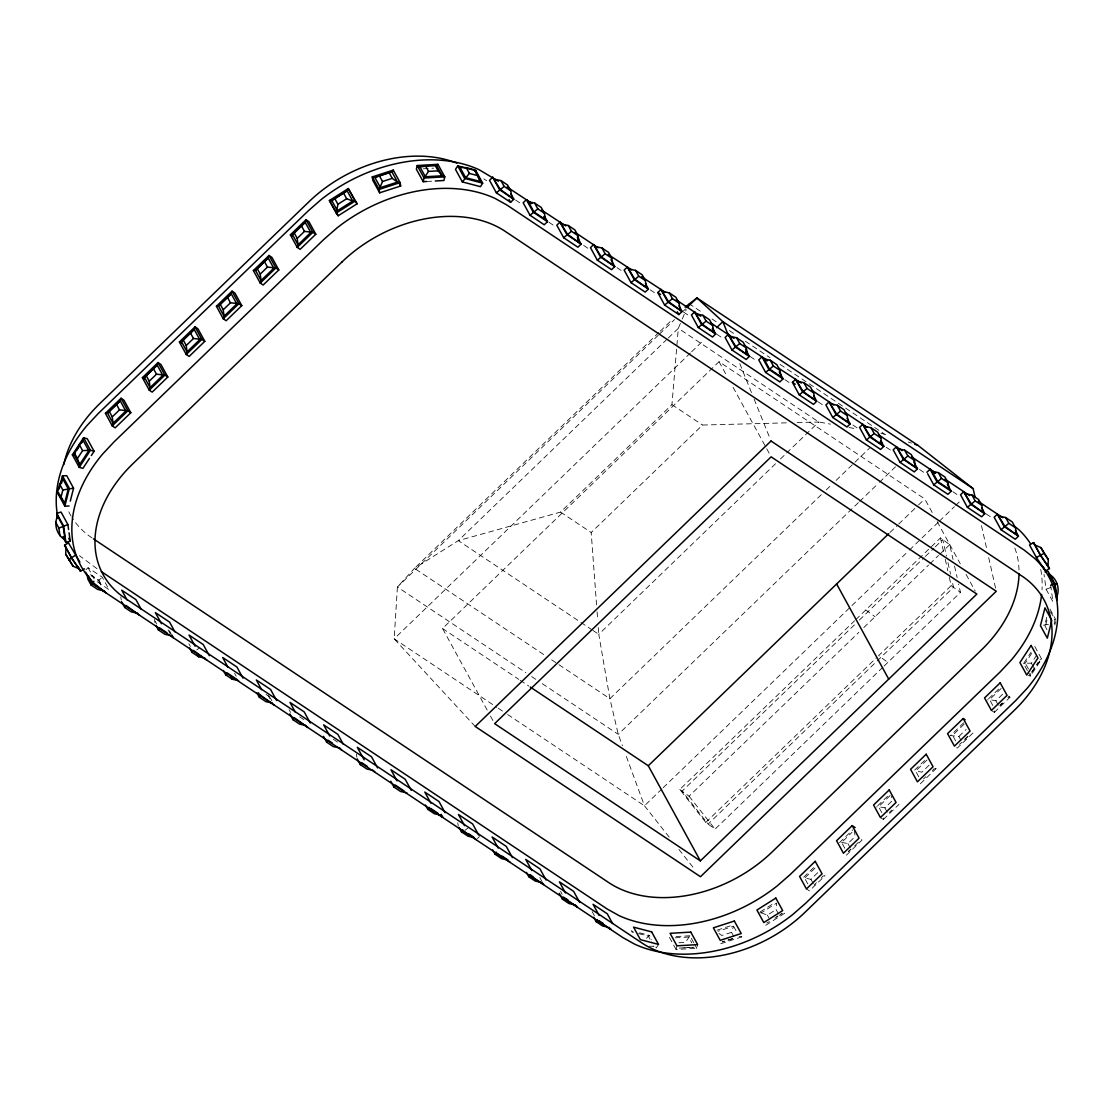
<?xml version="1.0" encoding="UTF-8"?>
<svg xmlns="http://www.w3.org/2000/svg" width="1114" height="1114" viewBox="0 0 1114 1114"><rect width="100%" height="100%" fill="white"/><g stroke="black" fill="none" stroke-linecap="round" stroke-linejoin="round"><path stroke-width="0.75" stroke-dasharray="5 3.75" d="M778.505 913.912L776.11 909.553L776.639 903.078L761.28 912.812L758.871 912.756M475.218 726.467L394.175 638.823L397.406 587.022L414.478 568.335L458.314 540.638L560.579 512.092L671.937 404.633L678.329 328.324L681.615 320.581M1030.84 673.343L1030.436 676.114L1026.76 675.07M676.95 945.828L676.073 949.476L696.765 948.279L697.656 944.63M1046.728 617.351L1044.681 625.441L1046.965 629.619M1046.965 620.122L1045.74 624.954L1047.341 627.864M1054.164 623.882L1054.986 620.665L1052.591 616.307M1054.819 625.024L1055.64 621.793M880.436 817.537L883.346 819.486L884.168 816.896M991.418 710.44L994.329 712.389L995.15 709.799M733.903 936.679L731.522 932.334L733.569 926.207L718.057 931.234M682.283 319.036L686.238 309.734M658.527 944.421L656.285 947.93L654.767 945.159M1027.387 670.544L1023.571 663.582L1031.049 652.191M1031.648 653.431L1025.27 663.15L1023.571 663.582M1028.445 668.971L1025.27 663.15L1031.411 663.206L1036.605 655.283M1031.745 671.951L1038.137 662.217M1039.78 661.089L1031.773 672.257M1034.795 646.496L1041.646 659.015L1030.436 676.114L1028.152 671.937M821.324 878.055L822.898 876.036L825.001 875.785L809.363 890.88L806.439 888.944M932.307 770.958L933.88 768.939L935.983 768.688L934.451 765.917M646.496 938.253L649.434 935.412L651.718 939.589M693.73 942.709L689.914 935.76L685.486 942.402L677.493 942.862M85.917 569.769L88.062 567.708L102.279 577.205L109.144 589.724L94.913 580.241M101.221 578.236L98.394 580.575L91.167 575.757M658.931 332.432L414.478 568.335L544.746 655.241M660.184 331.234L672.661 319.189M658.263 335.286L397.406 587.022L525.878 672.717M659.516 334.075L674.499 319.634M683.23 311.196L685.723 308.787M667.077 339.171L458.314 540.638L591.52 629.494M668.33 337.974L678.329 328.324L818.776 422.011L830.529 424.142M690.36 353.013L394.175 638.823L496.886 707.348M691.599 351.801L704.104 339.742M487.18 710.064L442.537 628.505L719.031 361.688L924.773 498.933L933.866 515.545M596.575 604.986L591.186 532.506L702.544 425.047L787.542 422.819M775.553 463.716L598.761 634.326L609.887 698.687L618.256 734.349L622.42 745.712M780.496 458.94L785.426 454.178M786.665 452.98L818.776 422.011L796.218 422.596M821.296 494.686L609.887 698.687L550.539 659.098M826.24 489.923L831.169 485.147M836.113 480.385L869.463 448.204M477.391 838.577L479.521 836.517M858.379 502.623L618.256 734.349L540.304 682.353M859.618 501.425L878.194 483.504M879.433 482.306L895.531 466.78M890.016 532.464L897.466 525.279M898.706 524.081L917.323 506.118M918.563 504.921L924.773 498.933M661.953 788.893L644.463 805.784L507.023 714.102M663.206 787.682L850.72 606.74M851.973 605.529L908.189 551.277M909.428 550.079L938.155 522.355M939.408 521.157L954.392 506.689M955.645 505.478L960.644 500.659M882.873 667.23L715.077 829.15L705.803 822.411L679.791 789.464L854.549 620.804M855.803 619.607L940.439 537.923L949.713 544.662L953.055 559.465M854.382 624.898L682.102 791.149L708.128 824.095L875.91 662.176M859.367 620.08L924.091 557.627M925.344 556.415L934.047 548.018M935.3 546.821L942.764 539.608L946.468 556.053M679.791 789.464L689.065 796.204L858.838 632.362M863.837 627.544L928.561 565.077M929.814 563.879L938.517 555.468M939.77 554.271L949.713 544.662M705.803 822.411L876.105 658.068M949.337 577.386L951.189 585.616L878.612 655.659L887.886 662.398M877.164 660.964L953.514 587.301L952.024 580.714M884.126 666.019L960.463 592.356L958.611 584.126M803.709 877.191L814.529 866.748M839.496 842.657L852.725 829.888M877.693 805.798L888.512 795.354M914.691 770.094L925.511 759.651M963.707 722.791L950.479 735.56L958.889 736.451L961.271 740.81M988.675 698.701L999.495 688.257M815.002 868.085L804.6 878.124L802.498 878.361M844.788 848.241L841.599 842.421L852.001 832.381M890.156 795.563L878.598 806.717L876.495 806.954M918.771 776.834L915.583 771.013L927.14 759.859M964.139 724.17L952.581 735.324L955.77 741.144M1001.138 688.466L989.58 699.62L987.477 699.857M807.789 883.931L804.6 878.124L810.908 879.252L818.149 872.262M841.599 842.421L847.893 843.549L855.148 836.558M881.773 812.538L878.598 806.717L884.892 807.845L892.147 800.855L891.52 796.05M929.132 765.165L921.891 772.155L915.583 771.013M958.889 736.451L966.13 729.461M992.755 705.441L989.58 699.62L995.874 700.748L1003.129 693.757M848.325 851.486L850.636 849.258M923.478 778.965L925.79 776.736M965.086 738.805L967.398 736.577M999.773 705.343L1002.085 703.115M814.083 885.059L816.492 882.72M854.703 845.86L858.323 842.365M889.278 812.496L891.701 810.156M964.473 739.919L968.094 736.424M1000.261 705.385L1002.684 703.059M846.348 855.19L861.985 840.095L860.468 837.31M883.346 819.486L898.984 804.392M920.345 783.783L935.983 768.688L934.033 767.393M972.968 732.998L957.33 748.079L954.419 746.143M994.329 712.389L1009.966 697.294L1008.449 694.509M1050.822 587.51L1046.102 589.236L1044.013 574.351M959.46 744.417L962.064 742.258M848.478 851.514L851.082 849.355M196.76 649.963L199.364 647.93M464.872 830.417L468.771 827.368M779.299 915.36L782.223 913.257L776.625 916.794M760.319 911.837L774.857 902.632M761.28 912.812L767.365 915.109L776.11 909.553M774.912 918.131L777.837 916.293M765.722 925.274L784.632 913.313L782.682 910.598M766.85 922.991L769.314 921.598M717.124 930.162L733.263 924.926M731.522 932.334L721.788 935.481L717.82 932.683M732.928 938.406L722.081 941.929L733.068 938.656M720.758 943.725L741.743 936.916L741.214 933.546M1039.961 659.446L1041.646 659.015M1048.455 624.411L1040.448 625.65M694.482 944.101L696.765 948.279L694.189 947.22L677.368 948.195L676.073 949.476L669.208 936.944M1007.864 697.531L1009.966 697.294L1008.017 695.999M423.25 168.771L433.597 168.172M426.662 181.485L435.282 180.997M676.114 936.554L689.914 935.76M675.154 937.821L688.619 937.041L691.808 942.862M684.093 947.805L694.189 947.22M649.323 946.204L653.96 946.315L651.565 941.957M849.007 427.498L857.404 429.015M880.923 433.29L889.069 435.518M739.139 936.387L741.743 936.916M639.547 932.822L649.434 935.412M638.559 933.56L648.376 936.136L650.771 940.508M908.23 442.021L911.433 443.107M688.87 303.551L703.352 313.201M712.027 318.994L717.82 322.851M729.405 330.58L736.633 335.411M745.322 341.204L769.927 357.622M780.065 364.375L884.279 433.903M483.755 178.811L486.651 180.733M515.601 200.047L521.394 203.918M548.91 222.257L556.137 227.089M583.652 245.442L589.431 249.299M616.947 267.652L622.74 271.51M650.242 289.863L656.035 293.72M683.536 312.073L689.329 315.93M716.831 334.284L722.624 338.141M750.126 356.494L757.367 361.312M784.869 379.665L790.661 383.522M818.163 401.876L823.956 405.733M852.906 425.047L857.251 427.943M886.201 447.257L890.546 450.153M919.496 469.467L925.288 473.339M952.79 491.678L960.031 496.51M986.085 513.888L988.981 515.824A122.415 88.507 -28.7 0 1 993.215 518.859M671.937 404.633L702.544 425.047M560.579 512.092L591.186 532.506M592.968 630.454L598.761 634.326L598.246 627.419M531.643 676.574L538.856 681.378M442.537 628.505L518.79 679.373M520.224 680.334L528.858 686.099M498.334 708.309L505.575 713.141M96.974 568.669L79.456 555.677M90.54 574.601L99.076 580.297L102.126 585.867M266.037 694.384L271.732 698.186M299.694 716.831L305.389 720.633M333.351 739.292L339.046 743.08M633.643 932.279L631.318 930.663L632.836 933.435M951.189 585.616L960.463 592.356M865.787 609.971L875.061 616.71M689.065 796.204L715.077 829.15M669.236 837.157L644.463 805.784L625.4 753.83M678.927 849.439L694.008 868.53M1050.377 611.767L1055.64 619.969M1046.102 589.236L1052.953 601.769L1050.641 585.226M1049.959 609.038L1055.278 618.785M1031.411 663.206L1033.792 667.551M937.166 521.575L960.324 563.865M966.116 574.434L975.21 591.047M995.874 700.748L998.255 705.106M719.031 361.688L726.481 375.279M733.096 387.366L770.303 455.32M884.892 807.845L887.273 812.203M847.893 843.549L850.288 847.907M810.908 879.252L813.29 883.597M767.365 915.109L768.952 918.006M733.569 926.207L736.744 932.028M490.494 716.107L492.973 720.633M592.147 911.572L594.43 915.75M560.565 891.367L562.152 894.277M539.817 877.554L542.1 881.731M289.069 709.688L290.601 712.459M270.41 698.116L271.927 700.901M268.265 695.735L269.853 698.645M234.608 673.288L236.196 676.198M188.865 643.725L190.397 646.51M169.439 630.761L170.957 633.546M168.089 629.842L170.484 634.2M155.208 621.278L156.74 624.049M98.394 580.575L100.775 584.947M88.062 567.708L94.147 578.848M739.78 363.596L751.49 392.615M754.094 399.077L770.373 439.389M981.476 525.627L987.171 550.873M988.689 557.613L995.888 589.585M954.531 566.051L957.135 577.553M947.944 562.64L950.548 574.142M940.439 537.923L943.781 552.725M945.257 559.298L947.847 570.814M457.743 822.828L458.286 826.017M356.341 754.053L356.884 757.241M154.4 619.356L154.943 622.531M120.758 596.909L121.287 600.084M854.313 830.153L854.939 834.957M597.09 611.892L597.731 620.512M92.03 537.923A122.415 88.507 -28.7 0 1 72.02 517.592M71.157 516.172A122.415 88.507 -28.7 0 1 67.411 508.792M1014.84 548.032A122.415 88.507 -28.7 0 1 1019.031 570.465M1040.727 569.407A137.718 99.564 -28.7 0 1 1042.022 589.779"/><path stroke-width="1.5" d="M84.455 568.808L80.542 571.217L79.052 568.781L73.078 566.204L65.67 554.173L66.046 547.684L64.556 545.261L68.455 542.852L79.888 562.097M1036.201 546.612L1033.458 542.588L1040.309 555.12L1049.444 568.544L1047.954 566.121L1048.33 559.618L1040.922 547.601L1034.948 545.011L1033.458 542.588L1029.545 544.997L1036.41 557.515L1045.545 570.939L1049.444 568.544L1047.16 564.366M357.093 203.792L355.143 201.077L352.748 201.035L347.164 190.842L334.729 198.473L337.904 204.28L336.247 213.053L338.196 215.754L357.093 203.792L348.292 188.558L329.396 200.52L336.247 213.053L355.143 201.077L348.292 188.558L347.164 190.842L331.805 200.576L329.396 200.52L338.196 215.754M89.44 458.411L82.909 468.381L79.233 467.351L79.637 464.58L74.067 454.401L79.428 444.834L83.174 440.503L83.592 437.732L87.254 438.763L94.119 451.295L91.306 455.556M426.662 181.485L423.209 181.693L424.086 178.045L428.514 171.403L438.108 170.846L442.216 175.789L444.792 176.847L443.915 180.496L435.282 180.997M69.068 505.979L64.835 506.188L64.612 503.361L57.58 492.416L59.669 484.172L62.704 478.7L62.481 475.873L66.715 475.664L73.566 488.183L70.293 501.133M59.209 488.809L62.481 475.873L69.347 488.392L64.835 506.188L57.97 493.669M61.479 483.532L62.704 478.7L68.274 488.879L64.612 503.361L59.836 494.63M60.755 498.223L62.844 489.979L59.669 484.172M1051.811 620.373L1047.299 638.169L1040.448 625.65L1044.96 607.854L1051.059 618.98M69.068 532.826L70.224 541.112L65.921 542.462L65.058 539.747C56.884 535.319 53.556 524.416 57.594 516.116L56.744 513.387L61.047 512.036L67.898 524.555L68.595 529.526M1056.406 597.689C1060.444 589.39 1057.116 578.472 1048.942 574.058L1053.719 582.789M379.331 175.706L389.051 172.545L392.225 178.351L397.517 182.097L400.121 182.626L379.136 189.436L372.285 176.917L374.875 177.446L379.331 175.706L382.506 181.512L379.136 189.436L379.651 192.819L400.65 186.01L400.121 182.626L393.27 170.108L372.285 176.917L372.8 180.287L379.651 192.819M462.338 181.916L469.398 173.436L477.795 175.65L480.357 181.526L482.682 183.142L480.454 186.665L462.338 181.916L455.473 169.384L457.715 165.861L475.831 170.623L482.682 183.142L464.566 178.393L457.715 165.861L460.04 167.476L465.624 177.669L480.357 181.526L474.62 169.843L466.223 167.643L460.04 167.476M81.35 443.275L83.174 440.503L88.758 450.683L79.637 464.58L77.409 458.55L82.603 450.641L90.443 450.251L79.233 467.351L72.368 454.818L83.592 437.732L90.443 450.251L94.119 451.295M76.796 450.223L79.54 446.06M103.964 590.768L97.67 589.431L91.083 585.031L92.406 583.04L105.941 592.815M137.621 613.215L131.327 611.878L124.74 607.478L126.049 605.501L139.598 615.276M171.723 634.938L173.255 637.723L171.278 635.662L164.983 634.326L158.397 629.925L159.706 627.948L166.947 632.766M204.934 658.109L198.64 656.773L192.054 652.386L193.363 650.395L206.898 660.17M238.591 680.557L232.297 679.234L225.71 674.833L227.019 672.842L237.143 679.596M272.248 703.018L265.954 701.681L259.367 697.28L260.676 695.303L274.211 705.065M305.904 725.465L299.61 724.128L293.01 719.728L294.333 717.75L307.868 727.526M341.525 749.973L339.561 747.912L333.267 746.575L326.667 742.175L327.989 740.197L332.32 743.094M375.181 772.42L373.204 770.359L366.924 769.036L360.323 764.636L361.646 762.644L367.425 766.502M406.861 792.82L400.58 791.483L393.98 787.083L395.303 785.091L403.978 790.884M442.662 817.161L440.684 815.1L434.404 813.763L427.804 809.363L429.127 807.385L428.43 807.664L442.662 817.161L441.144 814.376M474.341 837.547L468.061 836.224L461.461 831.824L462.783 829.833L462.087 830.125L476.319 839.608M502.219 856.151L507.998 860.008L501.704 858.671L495.117 854.271L496.44 852.28L495.744 852.572L509.975 862.055M540.081 882.121L535.361 881.118L528.774 876.718L530.083 874.741L532.979 876.662M573.738 904.568L569.017 903.565L562.431 899.165L563.74 897.188L563.057 897.466L577.289 906.963L575.311 904.902M607.395 927.015L602.674 926.013L596.087 921.626L597.396 919.635L596.714 919.927L610.945 929.41L608.968 927.349M393.27 170.108L391.947 171.918L374.875 177.446L380.459 187.625L397.517 182.097L391.947 171.918L389.051 172.545M130.811 412.737L127.901 410.788L121.05 398.269L120.228 400.845L107.515 413.113L105.412 413.35L112.263 425.882L115.174 427.832L130.811 412.737L123.96 400.204L121.05 398.269L105.412 413.35M167.81 377.033L164.9 375.084L158.035 362.565L157.213 365.141L144.5 377.423L142.397 377.66L149.262 390.178L152.172 392.128L167.81 377.033L160.959 364.515L158.035 362.565L142.397 377.66L144.347 378.955M204.809 341.33L201.885 339.394L195.034 326.862L194.212 329.452L181.498 341.72L179.396 341.956L186.247 354.475L189.171 356.424L204.809 341.33L197.944 328.811L195.034 326.862L179.396 341.956L181.331 343.251M241.794 305.64L238.883 303.69L232.032 291.172L231.211 293.748L218.497 306.016L216.395 306.253L223.246 318.785L226.156 320.721L241.794 305.64L234.943 293.107L232.032 291.172L216.395 306.253M278.792 269.936L275.882 267.987L269.017 255.468L268.195 258.044L255.482 270.312L253.379 270.563L260.244 283.081L263.155 285.031L278.792 269.936L271.941 257.418L269.017 255.468L253.379 270.563M315.791 234.232L312.867 232.297L306.016 219.764L305.194 222.354L292.481 234.622L290.378 234.859L297.229 247.378L300.153 249.327L315.791 234.232L308.926 221.714L306.016 219.764L290.378 234.859L292.328 236.154M423.209 181.693L416.344 169.161L417.235 165.526L419.811 166.585L436.632 165.61L437.927 164.329L444.792 176.847L424.086 178.045L417.235 165.526L437.927 164.329M112.249 416.887L119.49 409.896L127.901 410.788L112.263 425.882L113.085 423.292L112.249 416.887L109.075 411.08M149.248 381.197L156.489 374.193L164.9 375.084L149.262 390.178L150.084 387.602L149.248 381.197L146.059 375.39M186.233 345.493L193.488 338.503L201.885 339.394L186.247 354.475L187.068 351.899L186.233 345.493L183.058 339.686M223.232 309.789L230.473 302.799L238.883 303.69L223.246 318.785L224.067 316.195L223.232 309.789L220.057 303.983M260.23 274.086L267.471 267.095L275.882 267.987L260.244 283.081L261.066 280.505L260.23 274.086L257.042 268.293M297.215 238.396L304.47 231.406L312.867 232.297L297.229 247.378L298.051 244.802L297.215 238.396L294.04 232.589M492.722 177.223L499.573 189.742L513.805 199.225L500.27 189.464L492.722 177.223L489.506 180.315L496.371 192.833L510.602 202.33L513.805 199.225L510.755 193.669M93.841 581.271L91.71 583.332L622.81 937.556L634.715 944.185A137.718 99.564 -28.7 0 0 792.722 914.552L805.645 903.273L1015.634 700.622L1027.094 688.382A137.718 99.564 -28.7 0 0 1034.558 558.323L1024.267 550.149L506.828 204.99L494.936 198.362A137.718 99.564 -28.7 0 0 336.929 227.994L324.007 239.273L114.018 441.91L102.544 454.164A137.718 99.564 -28.7 0 0 95.08 584.223L105.37 592.397M496.371 192.833L504.155 186.414L510.755 190.814L511.827 197.178M531.239 203.653L526.379 199.671L523.162 202.762L530.027 215.28L544.245 224.777L547.461 221.686L544.412 216.116M530.027 215.28L537.811 208.861L544.412 213.261L545.484 219.625L547.461 221.686L533.23 212.189L526.379 199.671M560.022 222.118L566.887 234.636L581.118 244.133L567.569 234.358L560.022 222.118L556.819 225.209L563.684 237.728L577.901 247.224L581.118 244.133L577.303 237.171M563.684 237.728L571.468 231.308L578.055 235.708L579.141 242.072L577.553 239.162M593.678 244.565L600.543 257.097L614.761 266.58L601.226 256.805L593.678 244.565L590.476 247.656L597.341 260.189L611.558 269.672L614.761 266.58L610.959 259.618M597.341 260.189L605.125 253.769L611.711 258.156L612.797 264.519M627.335 267.012L634.2 279.544L648.418 289.027L634.883 279.252L627.335 267.012L624.132 270.117L630.997 282.636L645.215 292.119L648.418 289.027L645.382 283.471M630.997 282.636L638.782 276.216L645.368 280.617L646.454 286.98M657.789 292.564L660.992 289.473L668.539 301.713L682.074 311.488L678.872 314.58L664.64 305.083L657.789 292.564L660.63 294.458M664.64 305.083L672.438 298.663L679.025 303.064L680.111 309.427M685.124 307.158L696.96 297.953L917.811 445.266L973.135 488.614L975.029 497.025M686.976 307.589L696.96 297.953L722.847 321.654L973.135 488.614M694.649 311.92L701.514 324.439L715.731 333.935L702.196 324.16L694.649 311.92L691.446 315.011L698.297 327.53L712.528 337.027L715.731 333.935L712.682 328.365M698.297 327.53L706.095 321.111L712.682 325.511L713.768 331.875L712.166 328.964M716.594 327.683L722.847 321.654L728.709 336.177M728.305 334.367L735.156 346.886L749.388 356.383L735.853 346.607L728.305 334.367L725.103 337.458L731.954 349.991L746.185 359.474L749.388 356.383L745.586 349.42M731.954 349.991L739.752 343.558L746.338 347.958L747.424 354.322L745.823 351.411M766.822 360.811L761.962 356.814L758.759 359.906L765.61 372.438L779.842 381.921L783.045 378.83L779.229 371.881M765.61 372.438L773.394 366.019L779.995 370.419L781.067 376.769L783.045 378.83L768.813 369.347L761.962 356.814M792.416 382.367L795.619 379.275L803.166 391.515L816.701 401.277L813.499 404.382L799.267 394.885L792.416 382.367L795.257 384.26M799.267 394.885L807.051 388.466L813.652 392.866L814.724 399.23M829.108 401.876L835.96 414.408L850.191 423.891L836.656 414.116L829.108 401.876L825.906 404.967L832.757 417.499L846.988 426.982L850.191 423.891L847.141 418.335M832.757 417.499L840.541 411.08L847.141 415.48L848.214 421.83M862.765 424.337L869.616 436.855L883.848 446.352L870.312 436.577L862.765 424.337L859.562 427.428L866.414 439.946L880.645 449.443L883.848 446.352L880.798 440.782M866.414 439.946L874.198 433.527L880.798 437.927L881.87 444.291L880.283 441.381M896.422 446.784L903.273 459.302L917.504 468.799L903.955 459.024L896.422 446.784L893.205 449.875L900.07 462.394L914.288 471.89L917.504 468.799L913.689 461.837M900.07 462.394L907.854 455.974L914.455 460.374L915.527 466.738M926.862 472.322L930.065 469.231L934.938 473.213M933.727 484.855L941.511 478.421L948.098 482.822L949.184 489.185L951.161 491.246L947.944 494.338L933.727 484.855L927.628 473.715M700.358 860.899L494.63 723.654L771.125 456.837L976.867 594.068L700.358 860.899L648.278 765.75L888.763 533.662M963.721 491.678L970.586 504.21L984.804 513.693L971.269 503.918L963.721 491.678L960.519 494.769L967.384 507.302L981.601 516.785L984.804 513.693L981.768 508.123M967.384 507.302L975.168 500.882L981.754 505.269L982.84 511.632M997.378 514.125L1004.243 526.657L1018.461 536.14L1004.925 526.379L997.378 514.125L994.175 517.23L1001.04 529.749L1015.258 539.232L1018.461 536.14L1015.425 530.584M1001.04 529.749L1008.824 523.329L1015.411 527.73L1016.497 534.093M852.21 825.627L836.572 840.708L843.437 853.24L859.075 838.146L852.21 825.627L855.134 827.563M963.206 718.53L947.568 733.611L954.419 746.143L970.057 731.049L963.206 718.53L965.142 719.825M1056.169 596.004L1054.944 583.861L1048.079 571.343L1045.211 572.248M68.845 559.98L71.616 557.863L66.046 547.684M334.729 198.473L331.805 200.576L337.375 210.755L352.748 201.035L346.663 198.738L343.488 192.931M474.773 171.347L475.831 170.623M337.904 204.28L346.663 198.738M75.32 555.385L71.407 557.78L80.542 571.217L78.259 567.04M1036.41 557.515L1040.532 555.204L1047.954 566.121M1048.33 559.618L1044.096 553.407L1040.532 555.204L1034.948 545.011M59.947 535.764L58.875 528.106L67.898 524.555M92.406 583.04L91.71 583.332L85.611 572.192M260.676 695.303L259.994 695.582L258.462 692.797M382.506 181.512L392.225 178.351M1050.641 585.226L1054.944 583.861L1057.256 600.404M72.368 454.818L74.067 454.401M62.844 489.979L73.566 488.183M1054.512 584.237L1057.228 583.833M428.222 166.097L419.811 166.585L425.381 176.764L442.216 175.789L436.632 165.61M494.686 179.27L500.98 180.607L507.566 185.008L510.755 190.814M544.412 213.261L541.223 207.455L534.636 203.054L528.342 201.731L533.912 211.911L545.484 219.625L543.897 216.715M561.999 224.179L568.293 225.515L574.88 229.902L578.055 235.708M595.656 246.626L601.95 247.962L608.536 252.363L611.711 258.156M629.313 269.073L635.607 270.41L642.193 274.81L645.368 280.617M662.969 291.52L669.263 292.857L675.85 297.257L679.025 303.064M696.626 313.981L702.906 315.304L709.507 319.704L712.682 325.511M730.283 336.428L736.563 337.765L743.163 342.165L746.338 347.958M779.995 370.419L776.82 364.612L770.22 360.212L763.939 358.875L769.509 369.054L781.067 376.769M797.582 381.322L803.876 382.659L810.477 387.059L813.652 392.866M831.072 403.936L837.366 405.273L843.966 409.673L847.141 415.48M864.729 426.384L871.023 427.72L877.609 432.121L880.798 437.927M898.385 448.845L904.679 450.167L911.266 454.568L914.455 460.374M948.098 482.822L944.923 477.015L938.336 472.628L932.042 471.292L937.612 481.471L949.184 489.185M965.699 493.739L971.993 495.076L978.579 499.476L981.754 505.269M999.355 516.186L1005.65 517.523L1012.236 521.923L1015.411 527.73M914.622 444.18L917.811 445.266M57.58 492.416L59.028 493.168M498.431 181.262L479.298 169.815A137.718 99.564 -28.7 0 0 321.292 199.448L308.369 210.727L98.38 413.378L86.92 425.618A137.718 99.564 -28.7 0 0 57.357 514.403M507.093 187.055L532.06 203.458M541.78 210.184L565.717 225.919M575.033 232.366L598.162 247.795M608.272 254.535L631.61 269.867M641.511 276.718L665.267 292.314M676.212 299.861L700.776 316.251M710.899 322.99L734.015 338.419M744.138 345.173L767.657 360.616M778.825 368.316L801.314 383.063M812.064 390.485L833.745 404.953M845.317 412.653L867.026 427.177M878.556 434.836L902.103 450.571M911.795 457.005L935.76 473.032M945.048 479.187L969.612 495.577M978.287 501.356L1002.865 517.745M530.292 687.046L648.278 765.75M93.479 538.884L608.843 882.664A122.415 88.507 -28.7 0 0 771.988 852.071L981.281 650.103A122.415 88.507 -28.7 0 0 1019.031 573.529M101.304 571.566L607.186 909.01L619.078 915.638A137.718 99.564 -28.7 0 0 777.085 886.006L790.007 874.727L999.996 672.09L1011.47 659.836A137.718 99.564 -28.7 0 0 1041.632 594.458M430.575 808.346L437.802 813.178M468.562 833.69L472.893 836.586M565.188 898.149L568.084 900.084M598.845 920.596L603.189 923.492M529.401 875.019L543.632 884.516L541.655 882.455M1013.796 525.697L1018.934 529.777A137.718 99.564 -28.7 0 1 1030.478 543.66M66.38 547.949L64.556 545.261L71.407 557.78L79.052 568.781M65.67 554.173L73.078 566.204M1040.922 547.601L1044.096 553.407M1043.261 566.775L1045.545 570.939M1005.65 517.523L1008.824 523.329M971.993 495.076L975.168 500.882M947.346 484.284L951.161 491.246L936.93 481.749L930.065 469.231M938.336 472.628L941.511 478.421M904.679 450.167L907.854 455.974M871.023 427.72L874.198 433.527M837.366 405.273L840.541 411.08M813.652 395.721L816.701 401.277L802.47 391.794L795.619 379.275M803.876 382.659L807.051 388.466M770.22 360.212L773.394 366.019M736.563 337.765L739.752 343.558M702.906 315.304L706.095 321.111M836.628 583.987L888.721 679.122M679.025 305.918L682.074 311.488L667.857 301.991L660.992 289.473M669.263 292.857L672.438 298.663M677.354 311.795L678.872 314.58M635.607 270.41L638.782 276.216M601.95 247.962L605.125 253.769M568.293 225.515L571.468 231.308M534.636 203.054L537.811 208.861M500.98 180.607L504.155 186.414M509.07 199.545L510.602 202.33M474.62 169.843L477.795 175.65M466.223 167.643L469.398 173.436M434.933 165.039L438.108 170.846M425.339 165.596L428.514 171.403M399.118 183.225L400.65 186.01M301.295 225.599L304.47 231.406M264.297 261.289L267.471 267.095M612.616 923.534L607.283 913.8L593.066 904.303L599.151 915.429M593.706 917.268L596.087 921.626M579.726 902.479L573.626 891.339L559.409 881.856L565.494 892.982M559.256 893.372L562.431 899.165M227.298 296.992L230.473 302.799M546.069 880.032L539.97 868.892L525.752 859.409L531.838 870.535M526.393 872.373L528.774 876.718M512.412 857.571L506.313 846.445L492.096 836.948L498.195 848.088M492.736 849.912L495.117 854.271M478.755 835.124L472.67 823.998L458.439 814.501L464.538 825.641M190.299 332.696L193.488 338.503M459.079 827.465L461.461 831.824M445.099 812.677L439.013 801.537L424.782 792.054L430.881 803.18M425.423 805.018L427.804 809.363M411.275 790.383L405.19 779.257L390.958 769.76L397.057 780.9M390.805 781.276L393.98 787.083M377.618 767.936L371.533 756.81L357.302 747.313L364.167 759.832M153.314 368.4L156.489 374.193M357.148 758.829L360.323 764.636M343.209 744.096L337.876 734.349L323.645 724.866L329.744 735.992M323.492 736.382L326.667 742.175M310.319 723.042L304.219 711.902L289.988 702.419L295.321 712.152M289.835 713.921L293.01 719.728M116.316 404.09L119.49 409.896M276.662 700.581L270.563 689.455L256.331 679.958L261.665 689.705M256.972 692.922L259.367 697.28M243.005 678.134L236.906 667.008L222.675 657.511L228.008 667.258M230.709 676.323L232.297 679.234M223.315 670.475L225.71 674.833M209.348 655.686L203.249 644.546L189.032 635.064L195.117 646.19M197.053 653.876L198.64 656.773M79.428 444.834L82.603 450.641M189.672 648.028L192.054 652.386M174.926 631.847L169.593 622.099L155.375 612.616L161.46 623.743M74.234 452.757L77.409 458.55M156.016 625.581L158.397 629.925M141.269 609.4L135.936 599.652L121.718 590.169L127.052 599.903M121.565 601.671L124.74 607.478M57.594 516.116L63.178 526.295L65.058 539.747L63.47 536.837M68.692 538.327L70.224 541.112M88.424 575.771L90.805 580.143M91.083 585.031L87.909 579.224L87.101 574.448M55.7 522.299L58.875 528.106M62.871 536.892L65.921 542.462L63.595 525.919L56.744 513.387L57.441 518.358M63.804 464.538A122.415 88.507 -28.7 0 1 99.745 403.644L309.038 201.676A122.415 88.507 -28.7 0 1 456.893 163.131M1031.118 645.452L1019.909 662.552L1026.76 675.07L1037.969 657.984L1031.118 645.452M120.228 400.845L107.515 413.113L113.085 423.292L125.798 411.024L120.228 400.845M157.213 365.141L144.5 377.423L150.084 387.602L162.797 375.334L157.213 365.141M194.212 329.452L181.498 341.72L187.068 351.899L199.782 339.631L194.212 329.452M231.211 293.748L218.497 306.016L224.067 316.195L236.781 303.927L231.211 293.748M268.195 258.044L255.482 270.312L261.066 280.505L273.779 268.237L268.195 258.044M305.194 222.354L292.481 234.622L298.051 244.802L310.764 232.534L305.194 222.354M342.026 261.929L132.733 463.897A122.415 88.507 -28.7 0 0 125.033 598.176L641.831 942.917A122.415 88.507 -28.7 0 0 804.976 912.324L1014.269 710.356A122.415 88.507 -28.7 0 0 1021.984 576.077L505.171 231.336A122.415 88.507 -28.7 0 0 342.026 261.929M771.013 441.005L475.218 726.467L700.469 876.718L996.278 591.269L771.013 441.005M815.225 861.317L799.587 876.412L806.439 888.944L822.076 873.849L815.225 861.317M889.209 789.923L873.571 805.018L880.436 817.537L896.074 802.442L889.209 789.923M926.207 754.22L910.57 769.314L917.421 781.833L933.059 766.752L926.207 754.22M1000.191 682.826L984.553 697.921L991.418 710.44L1007.056 695.345L1000.191 682.826M775.831 898.079L756.921 910.041L763.786 922.573L782.682 910.598L775.831 898.079M734.363 921.027L713.378 927.823L720.229 940.355L741.214 933.546L734.363 921.027M690.791 932.112L670.085 933.309L676.95 945.828L697.656 944.63L690.791 932.112M651.662 931.889L633.546 927.14L640.397 939.659L658.527 944.421L651.662 931.889"/></g></svg>
